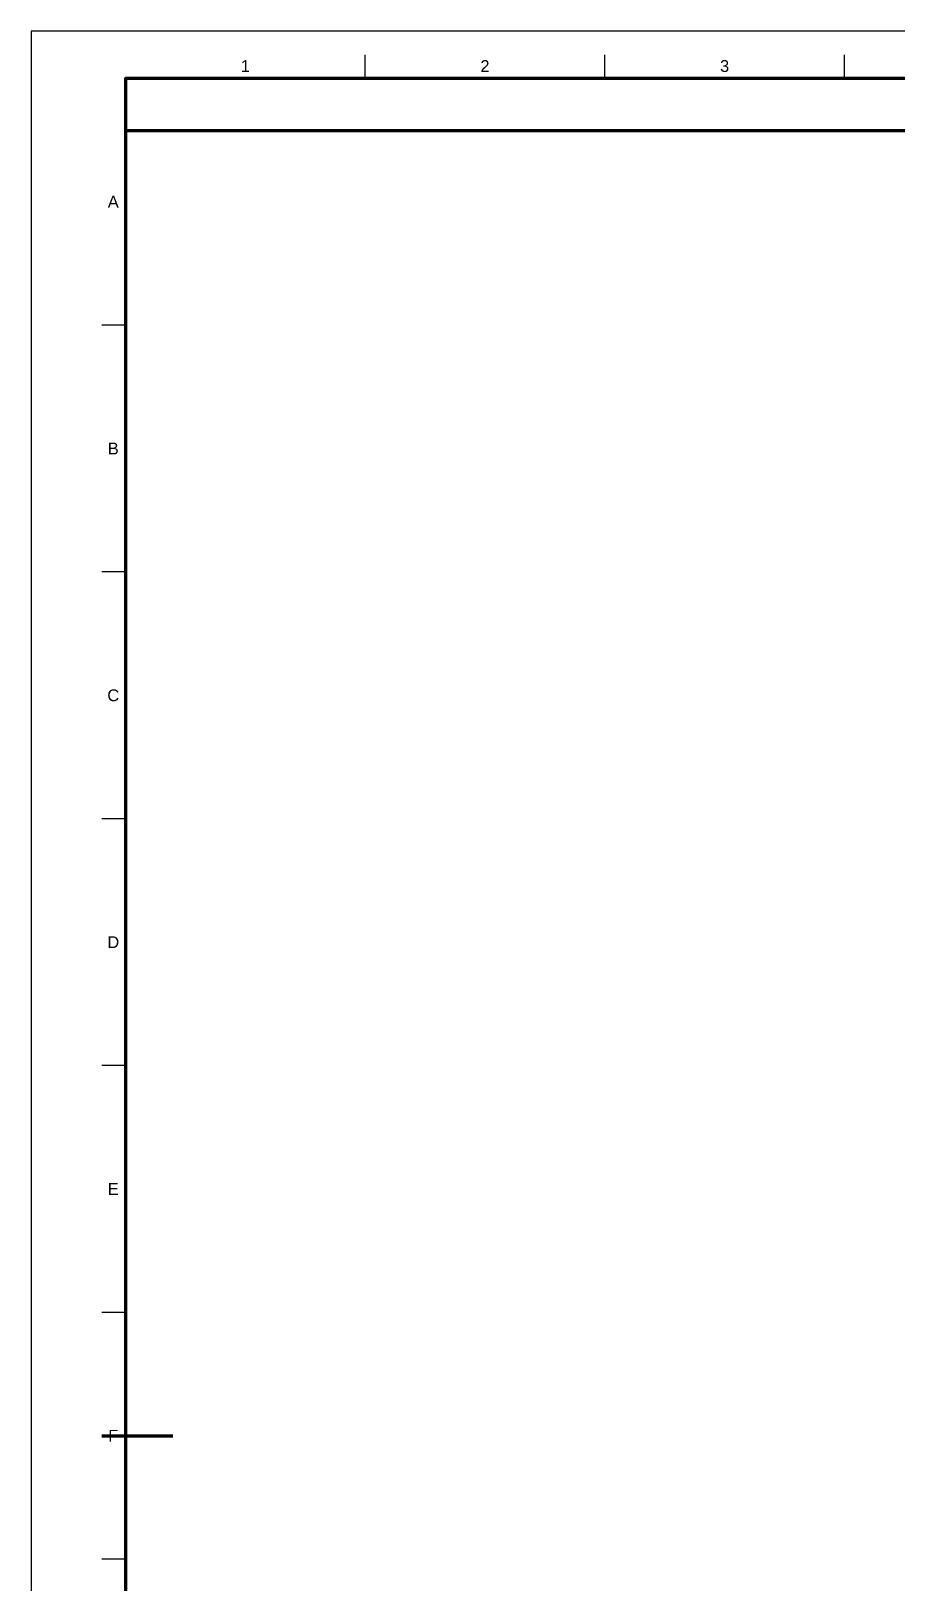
# Model space of a CAD drawing. Header units: millimetres. Extents: x 0 to 841, y 0 to 594.
# Drawn here: x 0 to 183.2, y 265.9 to 594 of the extents above; entities that cross this region are included whole.
import ezdxf
from ezdxf.enums import TextEntityAlignment as Align

# ---------------------------------------------------------------- set-up
doc = ezdxf.new("R2010")
doc.units = ezdxf.units.MM
for name, color, linetype, lineweight in [('FINA', 7, 'CONTINUOUS', 25), ('MARCO', 7, 'CONTINUOUS', 70), ('TXT', 7, 'CONTINUOUS', 25)]:
    doc.layers.add(name, color=color, linetype=linetype, lineweight=lineweight)
doc.styles.add('STD', font='LiberationSans-Regular.ttf')

msp = doc.modelspace()

# ---------------------------------------------------------------- linework, layer by layer
at = {"layer": 'FINA'}
for p, q in [((70.69, 584), (70.69, 589)), ((121.38, 584), (121.38, 589)), ((172.06, 584), (172.06, 589)), ((20, 531.82), (15, 531.82)), ((20, 479.64), (15, 479.64)), ((20, 427.45), (15, 427.45)), ((20, 375.27), (15, 375.27)), ((20, 323.09), (15, 323.09)), ((20, 270.91), (15, 270.91))]:
    msp.add_line(p, q, dxfattribs=at)
msp.add_lwpolyline([(0, 0), (841, 0), (841, 594), (0, 594)], close=True, dxfattribs=at)
at = {"layer": 'MARCO'}
msp.add_line((15, 297), (30, 297), dxfattribs=at)
for points in [[(20, 10), (831, 10), (831, 584), (20, 584)], [(20, 573), (831, 573), (831, 584), (20, 584)]]:
    msp.add_lwpolyline(points, close=True, dxfattribs=at)

# ---------------------------------------------------------------- texts
at = {"layer": 'TXT', "style": 'STD'}
for s, p in [('1', (45.34, 586.6)), ('2', (96.03, 586.6)), ('3', (146.72, 586.6)), ('A', (17.4, 557.91)), ('B', (17.4, 505.73)), ('C', (17.4, 453.55)), ('D', (17.4, 401.36)), ('E', (17.4, 349.18)), ('F', (17.4, 297))]:
    msp.add_text(s, height=2.5, dxfattribs=at).set_placement(p, align=Align.MIDDLE_CENTER)

doc.saveas('drawing.dxf')
